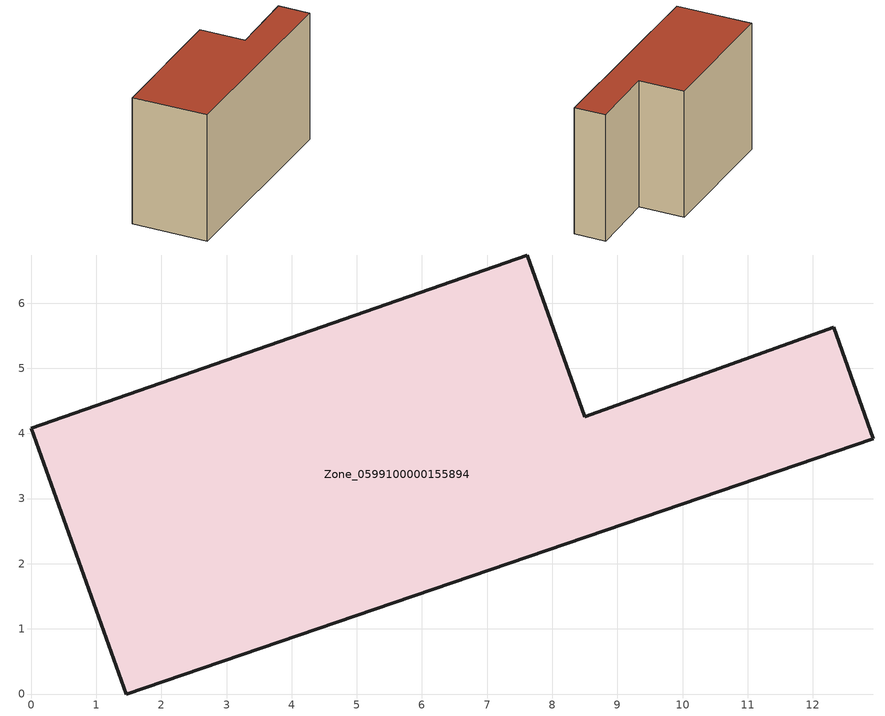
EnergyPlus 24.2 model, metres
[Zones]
Zone_0599100000155894
 floor ground (C_G): 1.46,0 0,4.08 7.62,6.74 8.5,4.26 12.32,5.63 12.93,3.92 z0.23
 wall outside (C_F): 1.46,0 12.93,3.92 12.32,5.63 8.5,4.26 7.62,6.74 0,4.08 1.46,0 z0.23:7.79
 roof outside (C_R): 0,4.08 1.46,0 12.93,3.92 12.32,5.63 8.5,4.26 7.62,6.74 z7.79
[BUILDING]
Pand.0599100000155894: North Axis=0; Terrain=City; Loads Convergence Tolerance Value=0.04; Temperature Convergence Tolerance Value=0.4; Solar Distribution=FullExterior; Maximum Number of Warmup Days=25; Minimum Number of Warmup Days=1
[Site:Location]
Rotterdam.The.Hague.AP_ZH_NLD Design_Conditions: Latitude=51.96; Longitude=4.45; Time Zone=1; Elevation=-4.5
[SITE:GROUNDTEMPERATURE:BUILDINGSURFACE]
18, 18, 18, 18, 18, 18, 18, 18, 18, 18, 18, 18
[MATERIAL] Thermal Absorptance=0.9; Solar Absorptance=0.7; Visible Absorptance=0.7
Name | Roughness | Thickness | Conductivity | Density | Specific Heat
G.TI.1946 | MediumSmooth | 0.15 | 1 | 540 | 1210
F.TI.1946 | Rough | 0.3 | 0.857143 | 1920 | 840
R.TI.1946 | MediumRough | 0.2 | 0.1 | 1500 | 1000
[CONSTRUCTION]
C_G: G.TI.1946
C_F: F.TI.1946
C_R: R.TI.1946
[ZONE]
Zone_0599100000155894: Type=1; Multiplier=1; Ceiling Height=Autocalculate; Volume=Autocalculate; Floor Area=autocalculate; Part of Total Floor Area=Yes
[ZONEINFILTRATION:DESIGNFLOWRATE]
Infil_Zone_0599100000155894: Zone or ZoneList or Space or SpaceList=Zone_0599100000155894; Schedule=AlwaysOn; Design Flow Rate Calculation Method=Flow/Area; Flow Rate per Floor Area=0.003; Constant Term Coefficient=1; Temperature Term Coefficient=0; Velocity Term Coefficient=0; Velocity Squared Term Coefficient=0
[HVACTEMPLATE:ZONE:IDEALLOADSAIRSYSTEM]
Zone_0599100000155894: Maximum Heating Supply Air Temperature=50; Minimum Cooling Supply Air Temperature=13; Maximum Heating Supply Air Humidity Ratio=0.0156; Minimum Cooling Supply Air Humidity Ratio=0.0077; Heating Limit=NoLimit; Cooling Limit=NoLimit; Dehumidification Control Type=ConstantSensibleHeatRatio; Cooling Sensible Heat Ratio=0.7; Dehumidification Setpoint=60; Humidification Control Type=None; Humidification Setpoint=30; Outdoor Air Method=None; Outdoor Air Flow Rate per Person=0.00944; Outdoor Air Flow Rate per Zone Floor Area=0; Outdoor Air Flow Rate per Zone=0; Demand Controlled Ventilation Type=None; Outdoor Air Economizer Type=NoEconomizer; Heat Recovery Type=None; Sensible Heat Recovery Effectiveness=0.7; Latent Heat Recovery Effectiveness=0.65
[ZONECONTROL:THERMOSTAT]
ThermostatControl_Zone_0599100000155894: Zone or ZoneList=Zone_0599100000155894; Control Type Schedule=DualSetpointControlType; Control 1=Thermostat_Zone_0599100000155894; Temperature Difference Between Cutout And Setpoint=0
[THERMOSTATSETPOINT:DUALSETPOINT]
Thermostat_Zone_0599100000155894: Heating Setpoint Temperature Schedule=HeatingSetpoint_Zone_0599100000155894; Cooling Setpoint Temperature Schedule=CoolingSetpoint_Zone_0599100000155894
[SCHEDULE:COMPACT]
HeatingSetpoint_Zone_0599100000155894: Through: 12/31, For: AllDays, Until: 24:00, 21
CoolingSetpoint_Zone_0599100000155894: Through: 12/31, For: AllDays, Until: 24:00, 24
DualSetpointControlType: Through: 12/31, For: AllDays, Until: 24:00, 4
AlwaysOn: Through: 12/31, For: AllDays, Until: 24:00, 1
